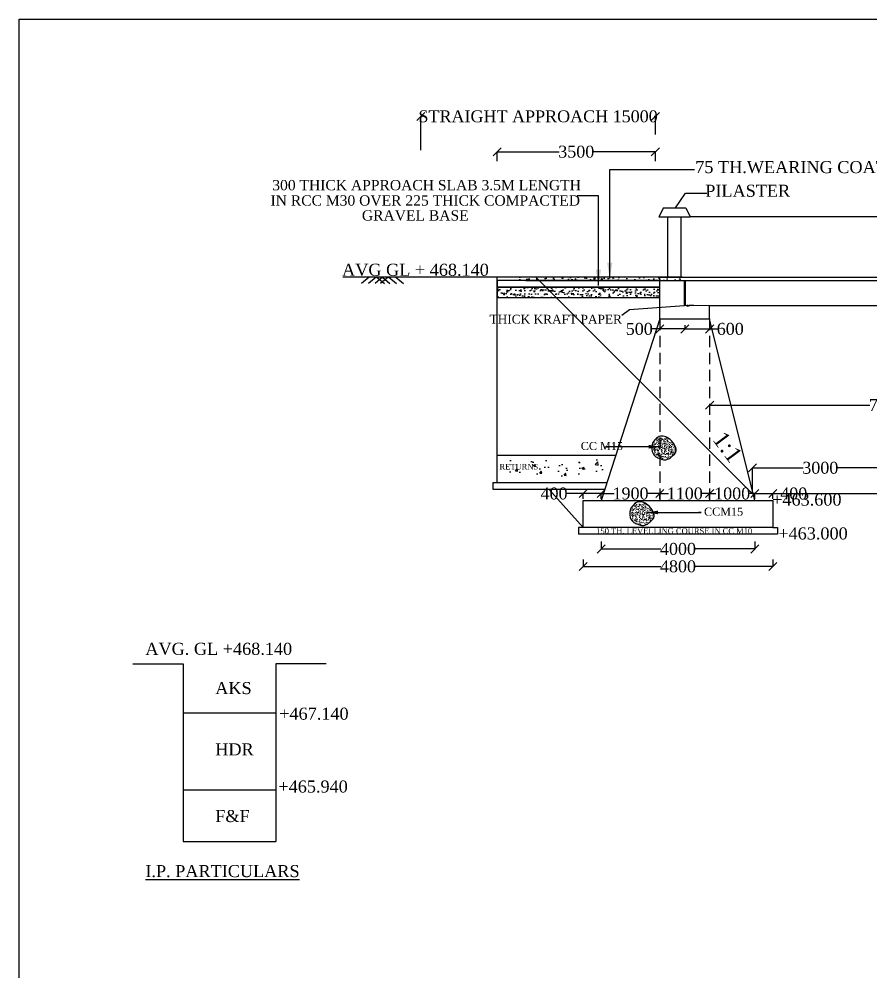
# Model space of a CAD drawing. Header units: inches. Extents: x 90659 to 166790, y -1471827 to -1422100.
# Drawn here: x 90659 to 109513, y -1443181 to -1422100 of the extents above; entities that cross this region are included whole.
import ezdxf

# ---------------------------------------------------------------- set-up
doc = ezdxf.new("R2010")
doc.units = ezdxf.units.IN
doc.header["$MEASUREMENT"] = 0
doc.header["$PDMODE"] = 3
doc.header["$PDSIZE"] = -20
doc.linetypes.add('HIDDEN', pattern=[0.375, 0.25, -0.125])
for name, color, linetype in [('dim', 2, 'Continuous'), ('slb-27.756', 6, 'Continuous'), ('slb-32.469', 5, 'Continuous'), ('text', 6, 'Continuous')]:
    doc.layers.add(name, color=color, linetype=linetype)
doc.styles.add('AB', font='arialbd.ttf')
doc.styles.add('TIMES NEW ROMAN', font='times.ttf')
doc.dimstyles.new('STANDARD$0', dxfattribs={"dimscale": 100, "dimtxt": 0.02, "dimasz": 0.02, "dimexe": 0.05, "dimexo": 0.1, "dimgap": 0.002, "dimtad": 2, "dimdec": 0, "dimzin": 1, "dimdsep": 46, "dimtxsty": 'Standard', "dimblk": 'OBLIQUE', "dimcen": 0.09, "dimadec": 0, "dimazin": 0, "dimtfac": 1, "dimtdec": 0, "dimtofl": 0, "dimtmove": 0, "dimatfit": 3, "dimfxl": 1, "dimtolj": 1, "dimtzin": 1, "dimarcsym": 0})
doc.dimstyles.new('STANDARD$7', dxfattribs={"dimtxt": 2, "dimasz": 2, "dimexe": 1.25, "dimexo": 0.625, "dimtad": 1, "dimdec": 0, "dimlfac": 0.5, "dimrnd": 0.0005, "dimdsep": 46, "dimtxsty": 'AB', "dimblk": 'OBLIQUE', "dimcen": 2.5, "dimadec": 0, "dimazin": 0, "dimtfac": 1, "dimtdec": 0, "dimtmove": 0, "dimatfit": 3, "dimfxl": 1, "dimtolj": 1, "dimtzin": 0, "dimarcsym": 0})

# ---------------------------------------------------------------- blocks, each defined once
blk = doc.blocks.new('_Oblique')
at = {"color": 0, "linetype": 'ByBlock', "lineweight": -2}
blk.add_line((-0.5, -0.5), (0.5, 0.5), dxfattribs=at)
blk = doc.blocks.new('*D24')
at = {"color": 0, "lineweight": -2, "transparency": 16777216}
for p, q in [((99551, -1425003), (99551, -1424253)), ((99551, -1424254), (99577, -1424254)), ((104742, -1424254), (104715, -1424254)), ((104742, -1424657), (104742, -1424253))]:
    blk.add_line(p, q, dxfattribs=at)
at = {"layer": 'Defpoints', "color": 0, "transparency": 16777216}
for p in [(104742, -1424254), (104742, -1424657), (99551, -1425003)]:
    blk.add_point(p, dxfattribs=at)
at = {"color": 0, "lineweight": -2, "transparency": 16777216, "xscale": 180, "yscale": 180, "zscale": 180, "rotation": 180}
blk.add_blockref('_Oblique', (99551, -1424254), dxfattribs=at)
at = {"color": 0, "lineweight": -2, "transparency": 16777216, "xscale": 180, "yscale": 180, "zscale": 180}
blk.add_blockref('_Oblique', (104742, -1424254), dxfattribs=at)
at = {"color": 0, "transparency": 16777216, "insert": (102146, -1424254), "char_height": 264, "attachment_point": 5, "style": 'TIMES NEW ROMAN'}
blk.add_mtext('\\A1;STRAIGHT APPROACH 15000', dxfattribs=at)
blk = doc.blocks.new('*D25')
at = {"color": 0, "lineweight": -2, "transparency": 16777216}
for p, q in [((101241, -1425243), (101241, -1425036)), ((101241, -1425036), (102616, -1425036)), ((104742, -1425036), (103367, -1425036)), ((104742, -1425243), (104742, -1425036))]:
    blk.add_line(p, q, dxfattribs=at)
at = {"layer": 'Defpoints', "color": 0, "transparency": 16777216}
for p in [(101241, -1425036), (101241, -1425243), (104742, -1425243)]:
    blk.add_point(p, dxfattribs=at)
at = {"color": 0, "lineweight": -2, "transparency": 16777216, "xscale": 180, "yscale": 180, "zscale": 180, "rotation": 180}
blk.add_blockref('_Oblique', (101241, -1425036), dxfattribs=at)
at = {"color": 0, "lineweight": -2, "transparency": 16777216, "xscale": 180, "yscale": 180, "zscale": 180}
blk.add_blockref('_Oblique', (104742, -1425036), dxfattribs=at)
at = {"color": 0, "transparency": 16777216, "insert": (102991, -1425036), "char_height": 264, "attachment_point": 5, "style": 'TIMES NEW ROMAN'}
blk.add_mtext('\\A1;3500', dxfattribs=at)
blk = doc.blocks.new('*D29')
at = {"color": 0, "lineweight": -2, "transparency": 16777216}
for p, q in [((105942, -1430641), (105942, -1430642)), ((105942, -1430641), (109491, -1430641)), ((113792, -1430641), (110242, -1430641)), ((113792, -1430641), (113792, -1430642))]:
    blk.add_line(p, q, dxfattribs=at)
at = {"layer": 'Defpoints', "color": 0, "transparency": 16777216}
for p in [(105942, -1430641), (105942, -1430641), (113792, -1430641)]:
    blk.add_point(p, dxfattribs=at)
at = {"color": 0, "lineweight": -2, "transparency": 16777216, "xscale": 180, "yscale": 180, "zscale": 180, "rotation": 180}
blk.add_blockref('_Oblique', (105942, -1430641), dxfattribs=at)
at = {"color": 0, "lineweight": -2, "transparency": 16777216, "xscale": 180, "yscale": 180, "zscale": 180}
blk.add_blockref('_Oblique', (113792, -1430641), dxfattribs=at)
at = {"color": 0, "transparency": 16777216, "insert": (109866, -1430641), "char_height": 264, "attachment_point": 5, "style": 'TIMES NEW ROMAN'}
blk.add_mtext('\\A1;7850', dxfattribs=at)
blk = doc.blocks.new('*D30')
at = {"color": 0, "lineweight": -2, "transparency": 16777216}
for p, q in [((103542, -1433658), (103542, -1433825)), ((106942, -1433658), (106942, -1433825)), ((103542, -1433824), (104862, -1433824)), ((106942, -1433824), (105621, -1433824))]:
    blk.add_line(p, q, dxfattribs=at)
at = {"layer": 'Defpoints', "color": 0, "transparency": 16777216}
for p in [(103542, -1433658), (106942, -1433658), (106942, -1433824)]:
    blk.add_point(p, dxfattribs=at)
at = {"color": 0, "lineweight": -2, "transparency": 16777216, "xscale": 180, "yscale": 180, "zscale": 180, "rotation": 180}
blk.add_blockref('_Oblique', (103542, -1433824), dxfattribs=at)
at = {"color": 0, "lineweight": -2, "transparency": 16777216, "xscale": 180, "yscale": 180, "zscale": 180}
blk.add_blockref('_Oblique', (106942, -1433824), dxfattribs=at)
at = {"color": 0, "transparency": 16777216, "insert": (105242, -1433824), "char_height": 264, "attachment_point": 5, "style": 'TIMES NEW ROMAN'}
blk.add_mtext('\\A1;4000', dxfattribs=at)
blk = doc.blocks.new('*D31')
at = {"color": 0, "lineweight": -2, "transparency": 16777216}
for p, q in [((103142, -1434060), (103142, -1434211)), ((107342, -1434060), (107342, -1434211)), ((103142, -1434210), (104862, -1434210)), ((107342, -1434210), (105621, -1434210))]:
    blk.add_line(p, q, dxfattribs=at)
at = {"layer": 'Defpoints', "color": 0, "transparency": 16777216}
for p in [(103142, -1434060), (107342, -1434060), (107342, -1434210)]:
    blk.add_point(p, dxfattribs=at)
at = {"color": 0, "lineweight": -2, "transparency": 16777216, "xscale": 180, "yscale": 180, "zscale": 180, "rotation": 180}
blk.add_blockref('_Oblique', (103142, -1434210), dxfattribs=at)
at = {"color": 0, "lineweight": -2, "transparency": 16777216, "xscale": 180, "yscale": 180, "zscale": 180}
blk.add_blockref('_Oblique', (107342, -1434210), dxfattribs=at)
at = {"color": 0, "transparency": 16777216, "insert": (105242, -1434210), "char_height": 264, "attachment_point": 5, "style": 'TIMES NEW ROMAN'}
blk.add_mtext('\\A1;4800', dxfattribs=at)
blk = doc.blocks.new('*D32')
at = {"color": 0, "lineweight": -2, "transparency": 16777216}
for p, q in [((103141.5, -1432598), (102781.5, -1432598)), ((103141.5, -1432713.32), (103141.5, -1432597.82)), ((103541.5, -1432598), (103141.5, -1432598)), ((103541.5, -1432713.32), (103541.5, -1432597.82))]:
    blk.add_line(p, q, dxfattribs=at)
at = {"layer": 'Defpoints', "color": 0, "transparency": 16777216}
for p in [(103541.5, -1432598), (103141.5, -1432713.3825), (103541.5, -1432713.3825)]:
    blk.add_point(p, dxfattribs=at)
at = {"color": 0, "lineweight": -2, "transparency": 16777216, "xscale": 180, "yscale": 180, "zscale": 180, "rotation": 180}
blk.add_blockref('_Oblique', (103141.5, -1432598), dxfattribs=at)
at = {"color": 0, "lineweight": -2, "transparency": 16777216, "xscale": 180, "yscale": 180, "zscale": 180}
blk.add_blockref('_Oblique', (103541.5, -1432598), dxfattribs=at)
at = {"color": 0, "transparency": 16777216, "insert": (102499.0423, -1432598), "char_height": 264, "attachment_point": 5, "style": 'TIMES NEW ROMAN'}
blk.add_mtext('\\A1;400', dxfattribs=at)
blk = doc.blocks.new('*D33')
at = {"color": 0, "lineweight": -2, "transparency": 16777216}
for p, q in [((103542, -1432713), (103542, -1432598)), ((103542, -1432598), (103831, -1432598)), ((104842, -1432598), (104552, -1432598)), ((104842, -1432713), (104842, -1432598))]:
    blk.add_line(p, q, dxfattribs=at)
at = {"layer": 'Defpoints', "color": 0, "transparency": 16777216}
for p in [(104842, -1432598), (103542, -1432713), (104842, -1432713)]:
    blk.add_point(p, dxfattribs=at)
at = {"color": 0, "lineweight": -2, "transparency": 16777216, "xscale": 180, "yscale": 180, "zscale": 180, "rotation": 180}
blk.add_blockref('_Oblique', (103542, -1432598), dxfattribs=at)
at = {"color": 0, "lineweight": -2, "transparency": 16777216, "xscale": 180, "yscale": 180, "zscale": 180}
blk.add_blockref('_Oblique', (104842, -1432598), dxfattribs=at)
at = {"color": 0, "transparency": 16777216, "insert": (104192, -1432598), "char_height": 264, "attachment_point": 5, "style": 'TIMES NEW ROMAN'}
blk.add_mtext('\\A1;1900', dxfattribs=at)
blk = doc.blocks.new('*D34')
at = {"color": 0, "lineweight": -2, "transparency": 16777216}
for p, q in [((104842, -1432713), (104842, -1432598)), ((104842, -1432598), (105031, -1432598)), ((105942, -1432598), (105752, -1432598)), ((105942, -1432713), (105942, -1432598))]:
    blk.add_line(p, q, dxfattribs=at)
at = {"layer": 'Defpoints', "color": 0, "transparency": 16777216}
for p in [(105942, -1432598), (104842, -1432713), (105942, -1432713)]:
    blk.add_point(p, dxfattribs=at)
at = {"color": 0, "lineweight": -2, "transparency": 16777216, "xscale": 180, "yscale": 180, "zscale": 180, "rotation": 180}
blk.add_blockref('_Oblique', (104842, -1432598), dxfattribs=at)
at = {"color": 0, "lineweight": -2, "transparency": 16777216, "xscale": 180, "yscale": 180, "zscale": 180}
blk.add_blockref('_Oblique', (105942, -1432598), dxfattribs=at)
at = {"color": 0, "transparency": 16777216, "insert": (105392, -1432598), "char_height": 264, "attachment_point": 5, "style": 'TIMES NEW ROMAN'}
blk.add_mtext('\\A1;1100', dxfattribs=at)
blk = doc.blocks.new('*D35')
at = {"color": 0, "lineweight": -2, "transparency": 16777216}
for p, q in [((105942, -1432713), (105942, -1432598)), ((105942, -1432598), (106081, -1432598)), ((106941, -1432598), (106802, -1432598)), ((106941, -1432713), (106941, -1432598))]:
    blk.add_line(p, q, dxfattribs=at)
at = {"layer": 'Defpoints', "color": 0, "transparency": 16777216}
for p in [(106941, -1432598), (105942, -1432713), (106941, -1432713)]:
    blk.add_point(p, dxfattribs=at)
at = {"color": 0, "lineweight": -2, "transparency": 16777216, "xscale": 180, "yscale": 180, "zscale": 180, "rotation": 180}
blk.add_blockref('_Oblique', (105942, -1432598), dxfattribs=at)
at = {"color": 0, "lineweight": -2, "transparency": 16777216, "xscale": 180, "yscale": 180, "zscale": 180}
blk.add_blockref('_Oblique', (106941, -1432598), dxfattribs=at)
at = {"color": 0, "transparency": 16777216, "insert": (106441, -1432598), "char_height": 264, "attachment_point": 5, "style": 'TIMES NEW ROMAN'}
blk.add_mtext('\\A1;1000', dxfattribs=at)
blk = doc.blocks.new('*D36')
at = {"color": 0, "lineweight": -2, "transparency": 16777216}
for p, q in [((106941, -1432713), (106941, -1432598)), ((106941, -1432598), (107342, -1432598)), ((107342, -1432713), (107342, -1432598)), ((107342, -1432598), (107522, -1432598))]:
    blk.add_line(p, q, dxfattribs=at)
at = {"layer": 'Defpoints', "color": 0, "transparency": 16777216}
for p in [(107342, -1432598), (106941, -1432713), (107342, -1432713)]:
    blk.add_point(p, dxfattribs=at)
at = {"color": 0, "lineweight": -2, "transparency": 16777216, "xscale": 180, "yscale": 180, "zscale": 180, "rotation": 180}
blk.add_blockref('_Oblique', (106941, -1432598), dxfattribs=at)
at = {"color": 0, "lineweight": -2, "transparency": 16777216, "xscale": 180, "yscale": 180, "zscale": 180}
blk.add_blockref('_Oblique', (107342, -1432598), dxfattribs=at)
at = {"color": 0, "transparency": 16777216, "insert": (107804, -1432598), "char_height": 264, "attachment_point": 5, "style": 'TIMES NEW ROMAN'}
blk.add_mtext('\\A1;400', dxfattribs=at)
blk = doc.blocks.new('*D37')
at = {"color": 0, "lineweight": -2, "transparency": 16777216}
for p, q in [((106892, -1432603), (106892, -1432029)), ((106892, -1432029), (108016, -1432029)), ((109892, -1432029), (108767, -1432029)), ((109892, -1432603), (109892, -1432029))]:
    blk.add_line(p, q, dxfattribs=at)
at = {"layer": 'Defpoints', "color": 0, "transparency": 16777216}
for p in [(109892, -1432029), (106892, -1432604), (109892, -1432604)]:
    blk.add_point(p, dxfattribs=at)
at = {"color": 0, "lineweight": -2, "transparency": 16777216, "xscale": 180, "yscale": 180, "zscale": 180, "rotation": 180}
blk.add_blockref('_Oblique', (106892, -1432029), dxfattribs=at)
at = {"color": 0, "lineweight": -2, "transparency": 16777216, "xscale": 180, "yscale": 180, "zscale": 180}
blk.add_blockref('_Oblique', (109892, -1432029), dxfattribs=at)
at = {"color": 0, "transparency": 16777216, "insert": (108392, -1432029), "char_height": 264, "attachment_point": 5, "style": 'TIMES NEW ROMAN'}
blk.add_mtext('\\A1;3000', dxfattribs=at)
blk = doc.blocks.new('*D43')
at = {"color": 0, "lineweight": -2, "transparency": 16777216}
for p, q in [((104842, -1428956), (104662, -1428956)), ((104842, -1428874), (104842, -1428956)), ((105392, -1428956), (104842, -1428956)), ((105392, -1428874), (105392, -1428956))]:
    blk.add_line(p, q, dxfattribs=at)
at = {"layer": 'Defpoints', "color": 0, "transparency": 16777216}
for p in [(104842, -1428874), (105392, -1428874), (105392, -1428956)]:
    blk.add_point(p, dxfattribs=at)
at = {"color": 0, "lineweight": -2, "transparency": 16777216, "xscale": 180, "yscale": 180, "zscale": 180, "rotation": 180}
blk.add_blockref('_Oblique', (104842, -1428956), dxfattribs=at)
at = {"color": 0, "lineweight": -2, "transparency": 16777216, "xscale": 180, "yscale": 180, "zscale": 180}
blk.add_blockref('_Oblique', (105392, -1428956), dxfattribs=at)
at = {"color": 0, "transparency": 16777216, "insert": (104385, -1428956), "char_height": 264, "attachment_point": 5, "style": 'TIMES NEW ROMAN'}
blk.add_mtext('\\A1;500', dxfattribs=at)
blk = doc.blocks.new('*D44')
at = {"color": 0, "lineweight": -2, "transparency": 16777216}
for p, q in [((105392, -1428874), (105392, -1428956)), ((105392, -1428956), (105942, -1428956)), ((105942, -1428874), (105942, -1428956)), ((105942, -1428956), (106122, -1428956))]:
    blk.add_line(p, q, dxfattribs=at)
at = {"layer": 'Defpoints', "color": 0, "transparency": 16777216}
for p in [(105392, -1428874), (105942, -1428874), (105942, -1428956)]:
    blk.add_point(p, dxfattribs=at)
at = {"color": 0, "lineweight": -2, "transparency": 16777216, "xscale": 180, "yscale": 180, "zscale": 180, "rotation": 180}
blk.add_blockref('_Oblique', (105392, -1428956), dxfattribs=at)
at = {"color": 0, "lineweight": -2, "transparency": 16777216, "xscale": 180, "yscale": 180, "zscale": 180}
blk.add_blockref('_Oblique', (105942, -1428956), dxfattribs=at)
at = {"color": 0, "transparency": 16777216, "insert": (106399, -1428956), "char_height": 264, "attachment_point": 5, "style": 'TIMES NEW ROMAN'}
blk.add_mtext('\\A1;600', dxfattribs=at)

msp = doc.modelspace()

# ---------------------------------------------------------------- hatches: boundary and pattern name
h = msp.add_hatch()
h.set_pattern_fill('AR-CONC', color=256, scale=35, style=0)
h.set_pattern_definition([(130, (4595.5, -1284213.88), (-251.04106, -21.96325), [26.25, -288.75]), (185, (4595.5, -1284213.88), (48.56297, 263.26725), [21, -231]), (79.5486, (4574.58, -1284215.71), (-202.4783, 241.30384), [22.30907, -245.39974]), (133.8158, (4595.5, -1284143.88), (-373.53437, -57.93166), [39.375, -433.125]), (83.3644, (4564.37, -1284148.7), (-327.13195, 340.94125), [33.4636, -368.09955]), (188.8158, (4595.5, -1284143.9), (-327.1317, 340.9415), [31.5, -346.5]), (159, (4560.5, -1284161.38), (-208.91747, -140.9166), [26.25, -288.75]), (214, (4560.5, -1284161.38), (-85.16037, 253.8025), [21, -231]), (108.5486, (4543.1, -1284173.13), (-294.07792, 112.88567), [22.30907, -245.39974]), (142.5, (4595.5, -1284213.88), (-4.25595, 116.51285), [0, -228.2, 0, -234.5, 0, -231.875]), (172.5, (4595.5, -1284213.88), (-92.07434, 138.0441), [0, -133.7, 0, -222.95, 0, -88.375]), (212.5, (4673.55, -1284213.88), (-186.837853, -7.894205), [0, -87.5, 0, -273, 0, -362.25]), (222.5, (4708.55, -1284213.88), (-204.11516, 35.03674), [0, -113.75, 0, -181.3, 0, -257.25])])
h.paths.add_polyline_path([(105331.5, -1427809.4), (101691.5, -1427809.4), (101691.5, -1427884.4), (105331.5, -1427884.4)])
h = msp.add_hatch()
h.set_pattern_fill('AR-SAND', color=256, scale=75, style=0)
h.set_pattern_definition([(142.5, (4605.5, -1284153.88), (4.7245, 144.51178), [0, -114, 0, -127.5, 0, -121.875]), (172.5, (4605.5, -1284153.88), (-132.73325, 211.66095), [0, -61.5, 0, -102.75, 0, -39.375]), (212.5, (4697.75, -1284153.88), (-233.56064, 0.42443), [0, -37.5, 0, -135, 0, -176.25]), (222.5, (4697.75, -1284153.88), (-225.4595, 65.82567), [0, -18.75, 0, -88.5, 0, -101.25])])
h.paths.add_polyline_path([(104841.5, -1428034.4), (101241.5, -1428034.4), (101241.5, -1428259.4), (104841.5, -1428259.4)])
at = {"linetype": 'ByBlock', "lineweight": 9}
h = msp.add_hatch(dxfattribs=at)
h.set_pattern_fill('AR-CONC', color=256, scale=15, style=0)
h.set_pattern_definition([(130, (328819.1, -1439658.77), (-107.589027, -9.41282), [11.25, -123.75]), (185, (328819.1, -1439658.77), (20.8127, 112.82882), [9, -99]), (79.5486, (328810.13, -1439659.55), (-86.776407, 103.41593), [9.56103, -105.171317]), (133.8158, (328819.1, -1439628.77), (-160.08616, -24.82785), [16.875, -185.625]), (83.3644, (328805.76, -1439630.83), (-140.19941, 146.11768), [14.34154, -157.75695]), (188.8158, (328819.1, -1439628.77), (-140.19929, 146.11779), [13.5, -148.5]), (159, (328804.1, -1439636.27), (-89.536058, -60.392834), [11.25, -123.75]), (214, (328804.1, -1439636.27), (-36.4973, 108.772507), [9, -99]), (108.5486, (328796.64, -1439641.3), (-126.033394, 48.379575), [9.56103, -105.171317]), (142.5, (328819.1, -1439658.766), (-1.823978, 49.934078), [0, -97.8, 0, -100.5, 0, -99.375]), (172.5, (328819.1, -1439658.766), (-39.46043, 59.161757), [0, -57.3, 0, -95.55, 0, -37.875]), (212.5, (328852.55, -1439658.766), (-80.0733654, -3.383231), [0, -37.5, 0, -117, 0, -155.25]), (222.5, (328867.55, -1439658.766), (-87.477925, 15.015747), [0, -48.75, 0, -77.7, 0, -110.25])])
edge = h.paths.add_edge_path()
edge.add_spline(control_points=[(104696.6, -1431544.5), (104711.7, -1431463.1), (104776.7, -1431281.7), (105010.2, -1431354.6), (105165.6, -1431526.8), (105228.9, -1431663), (105119.4, -1431757.6), (104976.2, -1431879.3), (104784.8, -1431773.7), (104704.2, -1431795.8), (104669.4, -1431694.2), (104678.7, -1431569.2), (104696.6, -1431544.5)], knot_values=[0.5333662, 0.5333662, 0.5333662, 0.5333662, 2.2163158, 5.908605, 7.8404108, 9.2465127, 10.3728666, 11.4743621, 15.2541427, 16.6207115, 17.6608628, 18.8632811, 18.8632811, 18.8632811, 18.8632811], degree=3, periodic=0)
h = msp.add_hatch()
h.set_pattern_fill('AR-CONC', color=256, scale=75, style=0)
h.set_pattern_definition([(50, (-1101.56, 13.32), (537.94514, -47.0641), [56.25, -618.75]), (355, (-1101.56, 13.3), (-104.0635, 564.1441), [45, -495]), (100.4514, (-1056.73, 9.4), (433.88204, 517.07966), [47.80514, -525.85658]), (46.1842, (-1101.56, 163.3), (800.4308, -124.13926), [84.375, -928.125]), (96.6356, (-1034.86, 153), (700.99703, 730.5884), [71.7077, -788.78475]), (351.1842, (-1101.6, 163.3), (700.99646, 730.58895), [67.5, -742.5]), (21, (-1026.56, 125.82), (447.68029, -301.96417), [56.25, -618.75]), (326, (-1026.56, 125.8), (182.4865, 543.86253), [45, -495]), (71.4514, (-989.26, 100.66), (630.16697, 241.89787), [47.80514, -525.85658]), (37.5, (-1101.56, 13.32), (9.119891, 249.67039), [0, -489, 0, -502.5, 0, -496.875]), (7.5, (-1101.56, 13.32), (197.302153, 295.808784), [0, -286.5, 0, -477.75, 0, -189.375]), (327.5, (-1268.81, 13.32), (400.366827, -16.916154), [0, -187.5, 0, -585, 0, -776.25]), (317.5, (-1343.8, 13.32), (437.38963, 75.07874), [0, -243.75, 0, -388.5, 0, -551.25])])
h.paths.add_polyline_path([(103709.8, -1431843.5), (101205.8, -1431843.5), (101212.6, -1431956), (101195, -1432068.5), (102452.4, -1432265.9), (103709.8, -1432068.5)])
h = msp.add_hatch(dxfattribs=at)
h.set_pattern_fill('AR-CONC', color=256, scale=15, style=0)
h.set_pattern_definition([(130, (328330.6, -1441112.27), (-107.589027, -9.41282), [11.25, -123.75]), (185, (328330.6, -1441112.27), (20.8127, 112.82882), [9, -99]), (79.5486, (328321.63, -1441113.05), (-86.776407, 103.41593), [9.56103, -105.171317]), (133.8158, (328330.6, -1441082.27), (-160.08616, -24.82785), [16.875, -185.625]), (83.3644, (328317.26, -1441084.33), (-140.19941, 146.11768), [14.34154, -157.75695]), (188.8158, (328330.6, -1441082.27), (-140.19929, 146.11779), [13.5, -148.5]), (159, (328315.6, -1441089.77), (-89.536058, -60.392834), [11.25, -123.75]), (214, (328315.6, -1441089.77), (-36.4973, 108.772507), [9, -99]), (108.5486, (328308.14, -1441094.8), (-126.033394, 48.379575), [9.56103, -105.171317]), (142.5, (328330.6, -1441112.266), (-1.823978, 49.934078), [0, -97.8, 0, -100.5, 0, -99.375]), (172.5, (328330.6, -1441112.266), (-39.46043, 59.161757), [0, -57.3, 0, -95.55, 0, -37.875]), (212.5, (328364.05, -1441112.266), (-80.0733654, -3.383231), [0, -37.5, 0, -117, 0, -155.25]), (222.5, (328379.05, -1441112.266), (-87.477925, 15.015747), [0, -48.75, 0, -77.7, 0, -110.25])])
edge = h.paths.add_edge_path()
edge.add_spline(control_points=[(104208.1, -1432998), (104223.2, -1432916.6), (104288.2, -1432735.2), (104521.7, -1432808.1), (104677.1, -1432980.3), (104740.4, -1433116.5), (104630.9, -1433211.1), (104487.7, -1433332.8), (104296.3, -1433227.2), (104215.7, -1433249.3), (104180.9, -1433147.7), (104190.2, -1433022.7), (104208.1, -1432998)], knot_values=[0.5333662, 0.5333662, 0.5333662, 0.5333662, 2.2163158, 5.908605, 7.8404108, 9.2465127, 10.3728666, 11.4743621, 15.2541427, 16.6207115, 17.6608628, 18.8632811, 18.8632811, 18.8632811, 18.8632811], degree=3, periodic=0)

# ---------------------------------------------------------------- linework, layer by layer
for p, q in [((104920, -1426277.4), (104820, -1426477.4)), ((104920, -1426277.4), (105412.8, -1426277.4)), ((105412.8, -1426277.4), (105512.8, -1426477.4)), ((104820, -1426477.4), (105512.8, -1426477.4)), ((105020, -1427809.4), (105020, -1426477.4)), ((105312.8, -1427809.4), (105312.8, -1426477.4)), ((141368.2, -1426478.5), (105511, -1426478.5)), ((105331.5, -1427809.4), (99551, -1427809.4)), ((101241.5, -1432349.4), (101241.5, -1427809.4)), ((104841.5, -1428734.4), (104841.5, -1427809.4)), ((104841.5, -1427809.5), (142041.5, -1427809.5)), ((105388.2, -1428434.4), (105388.2, -1427884.4)), ((105408.2, -1428434.4), (105408.2, -1427884.4)), ((105408.2, -1427884.5), (141474.8, -1427884.5)), ((105931.5, -1428434.5), (113791.5, -1428434.5)), ((105931.5, -1428434.5), (140941.5, -1428434.5)), ((105941.5, -1428734.4), (105941.5, -1428434.4)), ((104841.5, -1428734.4), (103541.5, -1432749.4)), ((104841.5, -1428734.4), (105941.5, -1428734.4)), ((104891.5, -1428734.4), (105891.5, -1428734.4)), ((106941.5, -1432749.4), (105941.5, -1428734.4)), ((101241.5, -1431749.4), (103865.3, -1431749.4)), ((101141.5, -1432349.4), (103671, -1432349.4)), ((101141.5, -1432349.4), (101141.5, -1432499.4)), ((101141.5, -1432499.4), (103622.4, -1432499.4)), ((103141.5, -1433349.4), (102382, -1432499.4)), ((103141.5, -1433349.4), (103141.5, -1432749.4)), ((103141.5, -1432749.4), (103541.5, -1432749.4)), ((103541.5, -1432749.4), (104841.5, -1432749.4)), ((104841.5, -1432749.4), (105941.5, -1432749.4)), ((105941.5, -1432749.4), (106941.5, -1432749.4)), ((106941.5, -1432749.4), (107341.5, -1432749.4)), ((107341.5, -1432749.4), (107341.5, -1433349.4)), ((103141.5, -1433349.4), (103041.5, -1433349.4)), ((103041.5, -1433349.4), (103041.5, -1433499.4)), ((107341.5, -1433349.4), (103141.5, -1433349.4)), ((107341.5, -1433349.4), (107441.5, -1433349.4)), ((107441.5, -1433349.4), (107441.5, -1433499.4)), ((107441.5, -1433499.4), (103041.5, -1433499.4)), ((93174, -1436362.5), (94290, -1436362.5)), ((94290, -1436362.5), (94290, -1440297.5)), ((97456, -1436362.5), (96340, -1436362.5)), ((96340, -1436362.5), (96340, -1440297.5)), ((94290, -1437449.8), (96340, -1437449.8)), ((94290, -1439155.3), (96340, -1439155.3)), ((94290, -1440297.5), (96340, -1440297.5))]:
    msp.add_line(p, q)
at = {"color": 3}
msp.add_line((99551, -1427809.4), (97826.6, -1427809.4), dxfattribs=at)
at = {"linetype": 'ByBlock'}
for p, q in [((98406.5, -1427809.4), (98241, -1427951.4)), ((98559, -1427809.4), (98393.4, -1427951.4)), ((98702.7, -1427809.4), (98537.1, -1427951.4)), ((98580.8, -1427809.4), (98746.3, -1427951.4)), ((98824.7, -1427809.4), (98659.1, -1427951.4)), ((98702.7, -1427809.4), (98868.3, -1427951.4)), ((98846.4, -1427809.4), (99012, -1427951.4)), ((98998.9, -1427809.4), (99164.4, -1427951.4))]:
    msp.add_line(p, q, dxfattribs=at)
at = {"linetype": 'ByBlock', "lineweight": 25}
for p, q in [((101871.5, -1427884.4), (105398.2, -1427884.4)), ((101791.5, -1428034.4), (104841.5, -1428034.4)), ((104841.5, -1428034.4), (101791.5, -1428034.4)), ((101791.5, -1428034.4), (104841.5, -1428034.4)), ((104841.5, -1428034.4), (101791.5, -1428034.4))]:
    msp.add_line(p, q, dxfattribs=at)
at = {"linetype": 'HIDDEN', "lineweight": 25, "ltscale": 1000}
for p, q in [((105398.2, -1428434.4), (105398.2, -1427884.4)), ((104841.5, -1428734.4), (104841.5, -1432749.4)), ((105941.5, -1428734.4), (105941.5, -1432749.4))]:
    msp.add_line(p, q, dxfattribs=at)
at = {"lineweight": 18}
msp.add_line((105388.2, -1428434.4), (105941.5, -1428434.4), dxfattribs=at)
at = {"color": 7}
msp.add_lwpolyline([(90659, -1422100.5), (166599.3, -1422100.5), (166599.3, -1471809.9), (90659, -1471809.9)], close=True, dxfattribs=at)
for points in [[(104841.5, -1427884.4), (101241.5, -1427884.4), (101241.5, -1428034.4), (104841.5, -1428034.4)], [(104841.5, -1428034.4), (101241.5, -1428034.4), (101241.5, -1428259.4), (104841.5, -1428259.4)]]:
    msp.add_lwpolyline(points, close=True)
at = {"linetype": 'ByBlock', "lineweight": 25}
for points in [[(104683.6, -1431470.9), (104756.5, -1431377.3), (104870.4, -1431296.3), (105025.2, -1431344), (105185.6, -1431525), (105222.6, -1431677.6), (105113.2, -1431772.2), (104969.9, -1431893.9), (104865.6, -1431823.1), (104798, -1431810.4), (104673.2, -1431731), (104650.3, -1431585.3), (104683.6, -1431470.9)], [(104195.1, -1432924.4), (104268, -1432830.8), (104381.9, -1432749.8), (104536.7, -1432797.5), (104697.1, -1432978.5), (104734.1, -1433131.1), (104624.7, -1433225.7), (104481.4, -1433347.4), (104377.1, -1433276.6), (104309.5, -1433263.9), (104184.7, -1433184.5), (104161.8, -1433038.8), (104195.1, -1432924.4)]]:
    msp.add_open_spline(points, degree=3, knots=[0.5333662, 0.5333662, 0.5333662, 0.5333662, 2.2163158, 5.908605, 7.8404108, 9.2465127, 10.3728666, 11.4743621, 15.2541427, 16.6207115, 17.6608628, 18.8632811, 18.8632811, 18.8632811, 18.8632811], dxfattribs=at)
at = {"layer": 'slb-27.756', "color": 0, "linetype": 'ByBlock'}
msp.add_line((104841.5, -1428034.4), (101791.5, -1428034.4), dxfattribs=at)
at = {"layer": 'slb-32.469', "color": 0}
for p, q in [((106891.5, -1432603.5), (102097.5, -1427809.5)), ((109891.5, -1432603.5), (106891.5, -1432603.5))]:
    msp.add_line(p, q, dxfattribs=at)

# ---------------------------------------------------------------- texts
at = {"linetype": 'ByBlock', "lineweight": 25, "style": 'TIMES NEW ROMAN'}
for s, height, p in [('75 TH.WEARING COAT IN CC M35 GRADE', 266.676, (105624.4, -1425508.8)), ('300 THICK APPROACH SLAB 3.5M LENGTH ', 228, (96263.6, -1425888.6)), ('PILASTER', 266.68, (105845.3, -1426031.7)), ('IN RCC M30 OVER 225 THICK COMPACTED ', 228, (96224.3, -1426228)), ('GRAVEL BASE ', 228, (98246.6, -1426558.8)), ('AVG GL + 468.140', 266.676, (97808.3, -1427780.7)), ('CC M15', 177.78, (103091.1, -1431633.5)), ('RETURNS', 124.45, (101291.2, -1432065.8)), ('+463.600', 266.68, (107325.7, -1432864.3)), ('CCM15', 177.78, (105818.4, -1433087)), ('150 TH. LEVELLING COURSE IN CC M10', 124.449, (103432.7, -1433488)), ('+463.000', 266.68, (107462, -1433613.3)), ('AVG. GL +468.140', 266.676, (93454.7, -1436165.8)), ('AKS', 266.68, (95001.4, -1437034.2)), ('+467.140', 266.68, (96416.1, -1437600.3)), ('HDR', 266.68, (95001.4, -1438389.8)), ('+465.940', 266.68, (96398.4, -1439211.8)), ('F&F', 266.68, (95001.4, -1439865)), ('%%UI.P. PARTICULARS', 266.676, (93454.7, -1441082.8))]:
    msp.add_text(s, height=height, dxfattribs=at).set_placement(p)
at = {"linetype": 'ByBlock', "style": 'TIMES NEW ROMAN'}
msp.add_text('THICK KRAFT PAPER', height=195, dxfattribs=at).set_placement((101072.4, -1428837.9))
at = {"layer": 'text', "color": 7, "linetype": 'ByBlock', "style": 'TIMES NEW ROMAN'}
msp.add_text('1:1', height=360, rotation=306.64234, dxfattribs=at).set_placement((105989.3, -1431396))

# ---------------------------------------------------------------- dimensions: what is measured, and where the dimension line sits
dim = msp.add_linear_dim(base=(104741.5, -1424253.5), p1=(99551, -1425002.8), p2=(104741.5, -1424657.5), angle=180, text='STRAIGHT APPROACH 15000', dimstyle='STANDARD$0', override={"dimscale": 1, "dimtxt": 264, "dimasz": 180, "dimexe": 0.18, "dimexo": 0.0625, "dimgap": 0.09, "dimtad": 0, "dimzin": 0, "dimtxsty": 'TIMES NEW ROMAN', "dimblk1": 'Oblique', "dimblk2": 'Oblique', "dimsah": 1, "dimtzin": 0})
dim.commit()
dim.dimension.update_dxf_attribs({"geometry": '*D24', "text_midpoint": (102146.3, -1424253.5)})
for base, p1, p2, picture, middle in [((101241.5, -1425036.4), (104741.5, -1425243.1), (101241.5, -1425243), '*D25', (102991.5, -1425036.4)), ((105941.5, -1430641.3), (113791.5, -1430641.1), (105941.5, -1430641.1), '*D29', (109866.5, -1430641.3)), ((109891.5, -1432029), (106891.5, -1432603.5), (109891.5, -1432603.5), '*D37', (108391.5, -1432029)), ((105941.5, -1432598), (104841.5, -1432713.4), (105941.5, -1432713.4), '*D34', (105391.5, -1432598)), ((106941.3, -1432598), (105941.5, -1432713.4), (106941.3, -1432712.8), '*D35', (106441.4, -1432598)), ((107341.5, -1432598), (106941.3, -1432712.8), (107341.5, -1432713.4), '*D36', (107804, -1432598))]:
    dim = msp.add_linear_dim(base=base, p1=p1, p2=p2, dimstyle='STANDARD$0', override={"dimscale": 1, "dimtxt": 264, "dimasz": 180, "dimexe": 0.18, "dimexo": 0.0625, "dimgap": 0.09, "dimtad": 0, "dimzin": 0, "dimtxsty": 'TIMES NEW ROMAN', "dimblk1": 'Oblique', "dimblk2": 'Oblique', "dimsah": 1, "dimtzin": 0})
    dim.commit()
    dim.dimension.update_dxf_attribs({"geometry": picture, "text_midpoint": middle})
dim = msp.add_linear_dim(base=(105391.5, -1428955.5), p1=(104841.5, -1428873.9), p2=(105391.5, -1428873.9), text='500', dimstyle='STANDARD$0', override={"dimscale": 1, "dimtxt": 264, "dimasz": 180, "dimexe": 0.18, "dimexo": 0.0625, "dimgap": 0.09, "dimtad": 0, "dimzin": 0, "dimtxsty": 'TIMES NEW ROMAN', "dimblk1": 'Oblique', "dimblk2": 'Oblique', "dimsah": 1, "dimtzin": 0})
dim.commit()
dim.dimension.update_dxf_attribs({"geometry": '*D43', "text_midpoint": (104385.3, -1428955.5), "dimtype": 160})
for base, p1, p2, text, picture, middle in [((105941.5, -1428955.5), (105391.5, -1428873.9), (105941.5, -1428873.9), '600', '*D44', (106398.6, -1428955.5)), ((104841.5, -1432598), (103541.5, -1432713.4), (104841.5, -1432713.4), '1900', '*D33', (104191.5, -1432598)), ((106941.5, -1433824.4), (103541.5, -1433658.4), (106941.5, -1433658.4), '4000', '*D30', (105241.5, -1433824.4)), ((107341.5, -1434210.4), (103141.5, -1434060.4), (107341.5, -1434060.4), '4800', '*D31', (105241.5, -1434210.4))]:
    dim = msp.add_linear_dim(base=base, p1=p1, p2=p2, text=text, dimstyle='STANDARD$0', override={"dimscale": 1, "dimtxt": 264, "dimasz": 180, "dimexe": 0.18, "dimexo": 0.0625, "dimgap": 0.09, "dimtad": 0, "dimzin": 0, "dimtxsty": 'TIMES NEW ROMAN', "dimblk1": 'Oblique', "dimblk2": 'Oblique', "dimsah": 1, "dimtzin": 0})
    dim.commit()
    dim.dimension.update_dxf_attribs({"geometry": picture, "text_midpoint": middle})
dim = msp.add_linear_dim(base=(103541.5, -1432598), p1=(103141.5, -1432713.4), p2=(103541.5, -1432713.4), dimstyle='STANDARD$0', override={"dimscale": 1, "dimtxt": 264, "dimasz": 180, "dimexe": 0.18, "dimexo": 0.0625, "dimgap": 0.09, "dimtad": 0, "dimzin": 0, "dimtxsty": 'TIMES NEW ROMAN', "dimblk1": 'Oblique', "dimblk2": 'Oblique', "dimsah": 1, "dimtzin": 0})
dim.commit()
dim.dimension.update_dxf_attribs({"geometry": '*D32', "text_midpoint": (102499, -1432598), "dimtype": 160})

# ---------------------------------------------------------------- leaders
for points, override in [([(103732.2, -1427841.3), (103731.7, -1425425.1), (105604.4, -1425425.1)], {"dimasz": 350, "dimtad": 0}), ([(103481.4, -1427996), (103481.4, -1426013.3), (103010.3, -1426013.3)], {"dimasz": 350, "dimtad": 0}), ([(105186.4, -1426277.4), (105406.9, -1425948.8), (105880, -1425948.8)], {"dimasz": 100, "dimgap": 0.625, "dimtad": 0}), ([(104841.1, -1431561.8), (103640, -1431562.5), (103695.1, -1431562.6)], {"dimasz": 250, "dimgap": 0.625, "dimtad": 0}), ([(104551.4, -1433015.3), (105752.5, -1433016), (105697.4, -1433016.1)], {"dimasz": 250, "dimgap": 0.625, "dimtad": 0})]:
    msp.add_leader(points, dimstyle='STANDARD$7', override=override)
at = {"layer": 'dim', "color": 7, "linetype": 'ByBlock'}
msp.add_leader([(105585.8, -1428433.5), (104170.7, -1428534), (104002.2, -1428657)], dimstyle='STANDARD$7', override={"dimasz": 150, "dimexe": 0.18, "dimexo": 0.0625, "dimgap": 0.09, "dimtad": 0, "dimlfac": 100, "dimrnd": 0, "dimzin": 0, "dimtxsty": 'Standard', "dimcen": 0.09, "dimtofl": 0}, dxfattribs=at)

doc.saveas('drawing.dxf')
